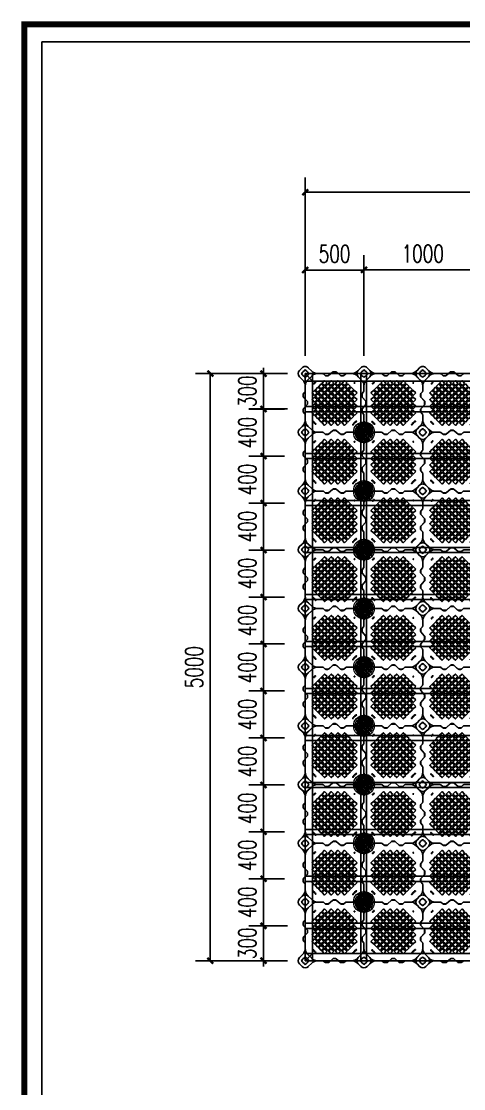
# Model space of a CAD drawing. Extents: x 120685 to 139536, y 100334 to 144511.
# Drawn here: x 120685 to 124447, y 135422 to 144511 of the extents above; entities that cross this region are included whole.
import ezdxf

# ---------------------------------------------------------------- set-up
doc = ezdxf.new("R2010")
doc.units = 0
doc.header["$LTSCALE"] = 1000
doc.header["$MEASUREMENT"] = 0
for name, color, linetype in [('PUB_DIM', 3, 'Continuous'), ('W-FLOAT_BOWL浮筒', 253, 'Continuous'), ('W-STEEL_FRAME钢架', 3, 'Continuous'), ('短销钉', 253, 'Continuous')]:
    doc.layers.add(name, color=color, linetype=linetype)
doc.styles.add('_TCH_DIM_T3', font='SIMPLEX', dxfattribs={"width": 0.705882, "bigfont": 'GBCBIG'})
doc.dimstyles.new('_TCH_ARCH&&50', dxfattribs={"dimtxt": 148.75, "dimasz": 50, "dimexe": 125, "dimexo": 150, "dimgap": 63.125, "dimtad": 1, "dimdec": 0, "dimzin": 0, "dimdsep": 46, "dimtxsty": '_TCH_DIM_T3', "dimblk": 'ARCHTICK', "dimcen": 0.09, "dimclrt": 7, "dimazin": 2, "dimtfac": 1, "dimtdec": 0, "dimtix": 1, "dimtmove": 2, "dimatfit": 3, "dimfxl": 0, "dimtolj": 1, "dimtzin": 0, "dimarcsym": 0})

# ---------------------------------------------------------------- blocks, each defined once
blk = doc.blocks.new('*U11')
at = {"layer": 'W-STEEL_FRAME钢架', "color": 1}
blk.add_lwpolyline([(-2497.7, -21.5), (2502.3, -21.5), (2502.3, 21.5), (-2497.7, 21.5)], close=True, dxfattribs=at)
blk = doc.blocks.new('*U12')
at = {"color": 0, "linetype": 'ByBlock', "lineweight": -2, "transparency": 16777216}
for p in [(0, 0), (0, -400), (0, -800), (0, -1200), (0, -1600), (0, -2000), (0, -2400), (0, -2800), (0, -3200), (0, -3600), (0, -4000), (0, -4400)]:
    blk.add_blockref('*U11', p, dxfattribs=at)
blk = doc.blocks.new('dsm2')
at = {"color": 251, "lineweight": 5}
for p, q in [((-77.5, 0.3), (-0.3, 77.5)), ((-76.4, -12.8), (12.8, 76.4)), ((-58.2, -51.2), (51.2, 58.2)), ((-51.2, -58.2), (58.2, 51.2)), ((-12.8, -76.4), (76.4, 12.8)), ((0.3, -77.5), (77.5, -0.3))]:
    blk.add_line(p, q, dxfattribs=at)
for centre, radius in [((0, 0), 89), ((-71.8, 14.5), 2.5), ((-65.4, 20.9), 2.5), ((-64, 32.2), 2.5), ((-59, 27.2), 2.5), ((-57.6, 38.5), 2.5), ((-56.2, -1.1), 2.5), ((-52.7, 33.6), 2.5), ((-51.3, 44.9), 2.5), ((-49.9, 5.3), 2.5), ((-46.3, 40), 2.5), ((-44.9, 51.3), 2.5), ((-44.9, 0.4), 2.5), ((-43.5, 11.7), 2.5), ((-40, 46.3), 2.5), ((-38.5, 57.6), 2.5), ((-38.5, 6.7), 2.5), ((-37.1, 18), 2.5), ((-33.6, 52.7), 2.5), ((-32.2, 64), 2.5), ((-32.2, 13.1), 2.5), ((-30.8, 24.4), 2.5), ((-27.2, 59), 2.5), ((-25.8, 19.4), 2.5), ((-24.4, 30.8), 2.5), ((-22.3, 3.2), 2.5), ((-20.9, 65.4), 2.5), ((-19.4, 25.8), 2.5), ((-18, 37.1), 2.5), ((-17.3, -1.8), 2.5), ((-15.9, 9.5), 2.5), ((-14.5, 71.8), 2.5), ((-13.1, 32.2), 2.5), ((-11.7, 43.5), 2.5), ((-11, 4.6), 2.5), ((-9.5, 15.9), 2.5), ((-6.7, 38.5), 2.5), ((-4.6, 11), 2.5), ((0, 45), 6), ((-3.2, 22.3), 2.5), ((1.1, 56.2), 2.5), ((1.8, 17.3), 2.5), ((3.2, 28.6), 2.5), ((6, 51.3), 2.5), ((7.4, 62.6), 2.5), ((8.1, 23.7), 2.5), ((9.5, 35), 2.5), ((12.4, 57.6), 2.5), ((13.8, 68.9), 2.5), ((14.5, 30.1), 2.5), ((15.9, 41.4), 2.5), ((17.3, 1.8), 2.5), ((18.7, 64), 2.5), ((20.9, 36.4), 2.5), ((22.3, 47.7), 2.5), ((23.7, 8.1), 2.5), ((27.2, 42.8), 2.5), ((28.6, 54.1), 2.5), ((28.6, 3.2), 2.5), ((30.1, 14.5), 2.5), ((33.6, 49.1), 2.5), ((35, 60.5), 2.5), ((35, 9.5), 2.5), ((36.4, 20.9), 2.5), ((40, 55.5), 2.5), ((41.4, 15.9), 2.5), ((42.8, 27.2), 2.5), ((44.9, -0.4), 2.5), ((47.7, 22.3), 2.5), ((49.1, 33.6), 2.5), ((51.3, 6), 2.5), ((54.1, 28.6), 2.5), ((55.5, 40), 2.5), ((56.2, 1.1), 2.5), ((57.6, 12.4), 2.5), ((60.5, 35), 2.5), ((62.6, 7.4), 2.5), ((64, 18.7), 2.5), ((68.9, 13.8), 2.5), ((-68.9, -13.8), 2.5), ((-64, -18.7), 2.5), ((-62.6, -7.4), 2.5), ((-60.5, -35), 2.5), ((-57.6, -12.4), 2.5), ((-55.5, -40), 2.5), ((-54.1, -28.6), 2.5), ((-51.3, -6), 2.5), ((-49.1, -33.6), 2.5), ((-47.7, -22.3), 2.5), ((-42.8, -27.2), 2.5), ((-41.4, -15.9), 2.5), ((-40, -55.5), 2.5), ((-36.4, -20.9), 2.5), ((-35, -9.5), 2.5), ((-35, -60.5), 2.5), ((-33.6, -49.1), 2.5), ((-30.1, -14.5), 2.5), ((-28.6, -3.2), 2.5), ((-28.6, -54.1), 2.5), ((-27.2, -42.8), 2.5), ((-23.7, -8.1), 2.5), ((-22.3, -47.7), 2.5), ((-20.9, -36.4), 2.5), ((-18.7, -64), 2.5), ((-15.9, -41.4), 2.5), ((-14.5, -30.1), 2.5), ((-13.8, -68.9), 2.5), ((-12.4, -57.6), 2.5), ((-9.5, -35), 2.5), ((-8.1, -23.7), 2.5), ((-7.4, -62.6), 2.5), ((-6, -51.3), 2.5), ((0, -45), 6), ((-3.2, -28.6), 2.5), ((-1.8, -17.3), 2.5), ((-1.1, -56.2), 2.5), ((3.2, -22.3), 2.5), ((4.6, -11), 2.5), ((6.7, -38.5), 2.5), ((9.5, -15.9), 2.5), ((11, -4.6), 2.5), ((11.7, -43.5), 2.5), ((13.1, -32.2), 2.5), ((14.5, -71.8), 2.5), ((15.9, -9.5), 2.5), ((18, -37.1), 2.5), ((19.4, -25.8), 2.5), ((20.9, -65.4), 2.5), ((22.3, -3.2), 2.5), ((24.4, -30.8), 2.5), ((25.8, -19.4), 2.5), ((27.2, -59), 2.5), ((30.8, -24.4), 2.5), ((32.2, -13.1), 2.5), ((32.2, -64), 2.5), ((33.6, -52.7), 2.5), ((37.1, -18), 2.5), ((38.5, -6.7), 2.5), ((38.5, -57.6), 2.5), ((40, -46.3), 2.5), ((43.5, -11.7), 2.5), ((44.9, -51.3), 2.5), ((46.3, -40), 2.5), ((49.9, -5.3), 2.5), ((51.3, -44.9), 2.5), ((52.7, -33.6), 2.5), ((57.6, -38.5), 2.5), ((59, -27.2), 2.5), ((64, -32.2), 2.5), ((65.4, -20.9), 2.5), ((71.8, -14.5), 2.5)]:
    blk.add_circle(centre, radius, dxfattribs=at)
for centre, radius, start, end in [((0, 0), 77.5, 90.20868, 179.79132), ((-5.3, 49.9), 2.5, 9.98859, 265.11194), ((0, 0), 77.5, 48.69907, 80.49593), ((0, 0), 77.5, 9.50407, 41.30093), ((0, 0), 77.5, 189.50407, 221.30093), ((0, 0), 77.5, 228.69907, 260.49593), ((0, 0), 77.5, 270.20868, 359.79132), ((5.3, -49.9), 2.5, 189.98859, 85.11194)]:
    blk.add_arc(centre, radius, start, end, dxfattribs=at)
blk = doc.blocks.new('ds')
at = {"color": 6}
blk.add_lwpolyline([(-6.5, -3.8), (0, -7.5), (6.5, -3.8), (6.5, 3.8), (0, 7.5), (-6.5, 3.8)], close=True, dxfattribs=at)
at = {"color": 5, "lineweight": -3}
blk.add_circle((0, 0), 9, dxfattribs=at)
at = {"lineweight": -3}
blk.add_circle((0, 0), 4, dxfattribs=at)
at = {"color": 251, "lineweight": 5, "rotation": 90}
blk.add_blockref('dsm2', (0, 0), dxfattribs=at)
blk = doc.blocks.new('*U29')
at = {"layer": '短销钉'}
blk.add_blockref('ds', (0, 0), dxfattribs=at)
blk = doc.blocks.new('*U30')
at = {"color": 0, "linetype": 'ByBlock', "lineweight": -2, "transparency": 16777216}
for p in [(0, 0), (1000, 0), (2000, 0), (3000, 0), (4000, 0), (0, -500), (1000, -500), (2000, -500), (3000, -500), (4000, -500), (0, -1000), (1000, -1000), (2000, -1000), (3000, -1000), (4000, -1000), (0, -1500), (1000, -1500), (2000, -1500), (3000, -1500), (4000, -1500), (0, -2000), (1000, -2000), (2000, -2000), (3000, -2000), (4000, -2000), (0, -2500), (1000, -2500), (2000, -2500), (3000, -2500), (4000, -2500), (0, -3000), (1000, -3000), (2000, -3000), (3000, -3000), (4000, -3000), (0, -3500), (1000, -3500), (2000, -3500), (3000, -3500), (4000, -3500), (0, -4000), (1000, -4000), (2000, -4000), (3000, -4000), (4000, -4000)]:
    blk.add_blockref('*U29', p, dxfattribs=at)
blk = doc.blocks.new('旗华浮筒')
at = {"layer": 'W-FLOAT_BOWL浮筒'}
for p, q in [((-548.8, 526.9), (-526.9, 548.8)), ((-473.2, 548.8), (-444.8, 520.5)), ((-26.8, 548.8), (-55.2, 520.5)), ((26.9, 548.8), (48.8, 526.9)), ((-548.8, 473.2), (-520.5, 444.8)), ((-479.5, 444.8), (-444.8, 479.5)), ((-395.4, 500), (-351.5, 500)), ((-332.9, 513.4), (-344.7, 502.6)), ((-303.9, 516), (-326.1, 516)), ((-297.1, 513.4), (-264.4, 483.6)), ((-257.6, 481), (-242.4, 481)), ((-202.9, 513.4), (-235.6, 483.6)), ((-196.1, 516), (-173.9, 516)), ((-167.1, 513.4), (-155.3, 502.6)), ((-148.5, 500), (-104.7, 500)), ((-20.5, 444.8), (-55.2, 479.5)), ((48.8, 473.2), (20.5, 444.8)), ((-500, 351.5), (-500, 395.4)), ((0, 351.3), (0, 395.4)), ((-516, 303.9), (-516, 326.1)), ((-513.4, 332.9), (-502.6, 344.7)), ((-513.4, 297.1), (-483.6, 264.4)), ((-19, 307.4), (-19, 322.6)), ((-16.4, 329.4), (-2.6, 344.5)), ((-16.4, 300.6), (13.4, 267.9)), ((-516, 196.1), (-516, 173.9)), ((-513.4, 202.9), (-483.6, 235.6)), ((-481, 242.4), (-481, 257.6)), ((-19, 192.6), (-19, 177.4)), ((-16.4, 199.4), (13.4, 232.1)), ((16, 238.9), (16, 261.1)), ((-513.4, 167.1), (-502.6, 155.3)), ((-500, 104.7), (-500, 148.5)), ((-16.4, 170.6), (-2.6, 155.5)), ((0, 104.7), (0, 148.7)), ((-548.8, 26.8), (-520.5, 55.2)), ((-444.8, 20.5), (-479.5, 55.2)), ((-395.4, 0), (-351.3, 0)), ((-329.4, 16.4), (-344.5, 2.6)), ((-307.4, 19), (-322.6, 19)), ((-300.6, 16.4), (-267.9, -13.4)), ((-199.4, 16.4), (-232.1, -13.4)), ((-192.6, 19), (-177.4, 19)), ((-170.6, 16.4), (-155.5, 2.6)), ((-148.7, 0), (-104.7, 0)), ((-55.2, 20.5), (-20.5, 55.2)), ((48.8, 26.8), (20.5, 55.2)), ((-526.9, -48.8), (-548.8, -26.9)), ((-473.2, -48.8), (-444.8, -20.5)), ((-261.1, -16), (-238.9, -16)), ((-26.8, -48.8), (-55.2, -20.5)), ((48.8, -26.9), (26.9, -48.8))]:
    blk.add_line(p, q, dxfattribs=at)
for points in [[(-391.4, 341.9), (-370.2, 363.1), (-391.4, 384.4), (-412.6, 363.1)], [(-363.1, 370.2), (-341.9, 391.4), (-363.1, 412.6), (-384.4, 391.4)], [(-334.9, 398.5), (-313.6, 419.7), (-334.9, 440.9), (-356.1, 419.7)], [(-334.9, 341.9), (-313.6, 363.1), (-334.9, 384.4), (-356.1, 363.1)], [(-306.6, 370.2), (-285.4, 391.4), (-306.6, 412.6), (-327.8, 391.4)], [(-278.3, 398.5), (-257.1, 419.7), (-278.3, 440.9), (-299.5, 419.7)], [(-278.3, 341.9), (-257.1, 363.1), (-278.3, 384.4), (-299.5, 363.1)], [(-250, 370.2), (-228.8, 391.4), (-250, 412.6), (-271.2, 391.4)], [(-221.7, 398.5), (-200.5, 419.7), (-221.7, 440.9), (-242.9, 419.7)], [(-221.7, 341.9), (-200.5, 363.1), (-221.7, 384.4), (-242.9, 363.1)], [(-193.4, 370.2), (-172.2, 391.4), (-193.4, 412.6), (-214.6, 391.4)], [(-165.1, 398.5), (-143.9, 419.7), (-165.1, 440.9), (-186.4, 419.7)], [(-165.1, 341.9), (-143.9, 363.1), (-165.1, 384.4), (-186.4, 363.1)], [(-136.9, 370.2), (-115.6, 391.4), (-136.9, 412.6), (-158.1, 391.4)], [(-108.6, 341.9), (-87.4, 363.1), (-108.6, 384.4), (-129.8, 363.1)], [(-419.7, 313.6), (-398.5, 334.9), (-419.7, 356.1), (-440.9, 334.9)], [(-419.7, 257.1), (-398.5, 278.3), (-419.7, 299.5), (-440.9, 278.3)], [(-391.4, 285.4), (-370.2, 306.6), (-391.4, 327.8), (-412.6, 306.6)], [(-363.1, 313.6), (-341.9, 334.9), (-363.1, 356.1), (-384.4, 334.9)], [(-363.1, 257.1), (-341.9, 278.3), (-363.1, 299.5), (-384.4, 278.3)], [(-334.9, 285.4), (-313.6, 306.6), (-334.9, 327.8), (-356.1, 306.6)], [(-306.6, 313.6), (-285.4, 334.9), (-306.6, 356.1), (-327.8, 334.9)], [(-306.6, 257.1), (-285.4, 278.3), (-306.6, 299.5), (-327.8, 278.3)], [(-278.3, 285.4), (-257.1, 306.6), (-278.3, 327.8), (-299.5, 306.6)], [(-250, 313.6), (-228.8, 334.9), (-250, 356.1), (-271.2, 334.9)], [(-250, 257.1), (-228.8, 278.3), (-250, 299.5), (-271.2, 278.3)], [(-221.7, 285.4), (-200.5, 306.6), (-221.7, 327.8), (-242.9, 306.6)], [(-193.4, 313.6), (-172.2, 334.9), (-193.4, 356.1), (-214.6, 334.9)], [(-193.4, 257.1), (-172.2, 278.3), (-193.4, 299.5), (-214.6, 278.3)], [(-165.1, 285.4), (-143.9, 306.6), (-165.1, 327.8), (-186.4, 306.6)], [(-136.9, 313.6), (-115.6, 334.9), (-136.9, 356.1), (-158.1, 334.9)], [(-136.9, 257.1), (-115.6, 278.3), (-136.9, 299.5), (-158.1, 278.3)], [(-108.6, 285.4), (-87.4, 306.6), (-108.6, 327.8), (-129.8, 306.6)], [(-80.3, 313.6), (-59.1, 334.9), (-80.3, 356.1), (-101.5, 334.9)], [(-80.3, 257.1), (-59.1, 278.3), (-80.3, 299.5), (-101.5, 278.3)], [(-419.7, 200.5), (-398.5, 221.7), (-419.7, 242.9), (-440.9, 221.7)], [(-419.7, 143.9), (-398.5, 165.1), (-419.7, 186.4), (-440.9, 165.1)], [(-391.4, 228.8), (-370.2, 250), (-391.4, 271.2), (-412.6, 250)], [(-391.4, 172.2), (-370.2, 193.4), (-391.4, 214.6), (-412.6, 193.4)], [(-363.1, 200.5), (-341.9, 221.7), (-363.1, 242.9), (-384.4, 221.7)], [(-363.1, 143.9), (-341.9, 165.1), (-363.1, 186.4), (-384.4, 165.1)], [(-334.9, 228.8), (-313.6, 250), (-334.9, 271.2), (-356.1, 250)], [(-334.9, 172.2), (-313.6, 193.4), (-334.9, 214.6), (-356.1, 193.4)], [(-306.6, 200.5), (-285.4, 221.7), (-306.6, 242.9), (-327.8, 221.7)], [(-306.6, 143.9), (-285.4, 165.1), (-306.6, 186.4), (-327.8, 165.1)], [(-278.3, 228.8), (-257.1, 250), (-278.3, 271.2), (-299.5, 250)], [(-278.3, 172.2), (-257.1, 193.4), (-278.3, 214.6), (-299.5, 193.4)], [(-250, 200.5), (-228.8, 221.7), (-250, 242.9), (-271.2, 221.7)], [(-250, 143.9), (-228.8, 165.1), (-250, 186.4), (-271.2, 165.1)], [(-221.7, 228.8), (-200.5, 250), (-221.7, 271.2), (-242.9, 250)], [(-221.7, 172.2), (-200.5, 193.4), (-221.7, 214.6), (-242.9, 193.4)], [(-193.4, 200.5), (-172.2, 221.7), (-193.4, 242.9), (-214.6, 221.7)], [(-193.4, 143.9), (-172.2, 165.1), (-193.4, 186.4), (-214.6, 165.1)], [(-165.1, 228.8), (-143.9, 250), (-165.1, 271.2), (-186.4, 250)], [(-165.1, 172.2), (-143.9, 193.4), (-165.1, 214.6), (-186.4, 193.4)], [(-136.9, 200.5), (-115.6, 221.7), (-136.9, 242.9), (-158.1, 221.7)], [(-136.9, 143.9), (-115.6, 165.1), (-136.9, 186.4), (-158.1, 165.1)], [(-108.6, 228.8), (-87.4, 250), (-108.6, 271.2), (-129.8, 250)], [(-108.6, 172.2), (-87.4, 193.4), (-108.6, 214.6), (-129.8, 193.4)], [(-80.3, 200.5), (-59.1, 221.7), (-80.3, 242.9), (-101.5, 221.7)], [(-80.3, 143.9), (-59.1, 165.1), (-80.3, 186.4), (-101.5, 165.1)], [(-391.4, 115.6), (-370.2, 136.9), (-391.4, 158.1), (-412.6, 136.9)], [(-363.1, 87.4), (-341.9, 108.6), (-363.1, 129.8), (-384.4, 108.6)], [(-334.9, 115.6), (-313.6, 136.9), (-334.9, 158.1), (-356.1, 136.9)], [(-334.9, 59.1), (-313.6, 80.3), (-334.9, 101.5), (-356.1, 80.3)], [(-306.6, 87.4), (-285.4, 108.6), (-306.6, 129.8), (-327.8, 108.6)], [(-278.3, 115.6), (-257.1, 136.9), (-278.3, 158.1), (-299.5, 136.9)], [(-278.3, 59.1), (-257.1, 80.3), (-278.3, 101.5), (-299.5, 80.3)], [(-250, 87.4), (-228.8, 108.6), (-250, 129.8), (-271.2, 108.6)], [(-221.7, 115.6), (-200.5, 136.9), (-221.7, 158.1), (-242.9, 136.9)], [(-221.7, 59.1), (-200.5, 80.3), (-221.7, 101.5), (-242.9, 80.3)], [(-193.4, 87.4), (-172.2, 108.6), (-193.4, 129.8), (-214.6, 108.6)], [(-165.1, 115.6), (-143.9, 136.9), (-165.1, 158.1), (-186.4, 136.9)], [(-165.1, 59.1), (-143.9, 80.3), (-165.1, 101.5), (-186.4, 80.3)], [(-136.9, 87.4), (-115.6, 108.6), (-136.9, 129.8), (-158.1, 108.6)], [(-108.6, 115.6), (-87.4, 136.9), (-108.6, 158.1), (-129.8, 136.9)]]:
    blk.add_lwpolyline(points, close=True, dxfattribs=at)
for centre in [(-429.4, 411), (-419.7, 419.7), (-411, 429.4), (-84.8, 424.4), (-75.6, 415.2), (-434.7, 92.9), (-424.4, 84.8), (-415.2, 75.6), (-407.1, 65.3), (-80.3, 80.3)]:
    blk.add_circle(centre, 3.5, dxfattribs=at)
for centre, radius, start, end in [((-500, 522), 38, 45, 135), ((0, 522), 38, 45, 135), ((-522, 500), 38, 135, 225), ((-524, 500), 7, 90, 270), ((-500, 500), 25, 106.2602, 163.7398), ((-500, 500), 25, 196.2602, 253.7398), ((-500, 524), 7, 0, 180), ((-500, 476), 7, 180, 0), ((-500, 500), 25, 16.2602, 73.7398), ((-500, 500), 25, 286.2602, 343.7398), ((-476, 500), 7, 270, 90), ((-395.3, 570), 70, 225, 270), ((-395.3, 430), 70, 90, 135), ((-351.5, 510), 10, 270, 312.27369), ((-326.1, 506), 10, 90, 132.27369), ((-303.9, 506), 10, 47.72631, 90), ((-257.6, 491), 10, 227.72631, 270), ((-242.4, 491), 10, 270, 312.27369), ((-196.1, 506), 10, 90, 132.27369), ((-173.9, 506), 10, 47.72631, 90), ((-148.5, 510), 10, 227.72631, 270), ((-104.7, 570), 70, 270, 315), ((-104.7, 430), 70, 45, 90), ((-24, 500), 7, 90, 270), ((0, 500), 25, 106.2602, 163.7398), ((0, 500), 25, 196.2602, 253.7398), ((0, 524), 7, 0, 180), ((0, 476), 7, 180, 0), ((0, 500), 25, 16.2602, 73.7398), ((0, 500), 25, 286.2602, 343.7398), ((24, 500), 7, 270, 90), ((22, 500), 38, 315, 45), ((-570, 395.3), 70, 0, 45), ((-430, 395.3), 70, 135, 180), ((-70, 395.3), 70, 0, 45), ((70, 395.3), 70, 135, 180), ((-506, 326.1), 10, 137.72631, 180), ((-506, 303.9), 10, 180, 222.27369), ((-510, 351.5), 10, 317.72631, 0), ((-9, 322.6), 10, 137.72631, 180), ((-9, 307.4), 10, 180, 222.27369), ((-10, 351.3), 10, 317.72631, 0), ((-506, 196.1), 10, 137.72631, 180), ((-491, 257.6), 10, 0, 42.27369), ((-491, 242.4), 10, 317.72631, 0), ((-9, 192.6), 10, 137.72631, 180), ((6, 261.1), 10, 0, 42.27369), ((6, 238.9), 10, 317.72631, 0), ((-570, 104.7), 70, 315, 0), ((-506, 173.9), 10, 180, 222.27369), ((-510, 148.5), 10, 0, 42.27369), ((-430, 104.7), 70, 180, 225), ((-70, 104.7), 70, 315, 0), ((-9, 177.4), 10, 180, 222.27369), ((-10, 148.7), 10, 0, 42.27369), ((70, 104.7), 70, 180, 225), ((-522, 0), 38, 135, 225), ((-524, 0), 7, 90, 270), ((-500, 0), 25, 106.2602, 163.7398), ((-500, 24), 7, 0, 180), ((-500, 0), 25, 16.2602, 73.7398), ((-476, 0), 7, 270, 90), ((-395.3, 70), 70, 225, 270), ((-395.3, -70), 70, 90, 135), ((-351.3, 10), 10, 270, 312.27369), ((-322.6, 9), 10, 90, 132.27369), ((-307.4, 9), 10, 47.72631, 90), ((-192.6, 9), 10, 90, 132.27369), ((-177.4, 9), 10, 47.72631, 90), ((-148.7, 10), 10, 227.72631, 270), ((-104.7, 70), 70, 270, 315), ((-104.7, -70), 70, 45, 90), ((-24, 0), 7, 90, 270), ((0, 0), 25, 106.2602, 163.7398), ((0, 24), 7, 0, 180), ((0, 0), 25, 16.2602, 73.7398), ((24, 0), 7, 270, 90), ((22, 0), 38, 315, 45), ((-500, -22), 38, 225, 315), ((-500, 0), 25, 196.2602, 253.7398), ((-500, -24), 7, 180, 0), ((-500, 0), 25, 286.2602, 343.7398), ((-261.1, -6), 10, 227.72631, 270), ((-238.9, -6), 10, 270, 312.27369), ((0, -22), 38, 225, 315), ((0, 0), 25, 196.2602, 253.7398), ((0, -24), 7, 180, 0), ((0, 0), 25, 286.2602, 343.7398)]:
    blk.add_arc(centre, radius, start, end, dxfattribs=at)
blk = doc.blocks.new('_ArchTick')
at = {"color": 0, "linetype": 'ByBlock', "const_width": 0.4}
blk.add_lwpolyline([(-0.5, -0.5), (0.5, 0.5)], dxfattribs=at)
blk = doc.blocks.new('*D55')
at = {"layer": 'Defpoints', "color": 0, "transparency": 16777216}
for p in [(124599, 142395.6), (123599, 141511.3), (124599, 141511.3)]:
    blk.add_point(p, dxfattribs=at)
at = {"layer": 'PUB_DIM', "color": 0, "lineweight": -2, "transparency": 16777216}
for p, q in [((123599, 141661.3), (123599, 142520.6)), ((124599, 141661.3), (124599, 142520.6)), ((123599, 142395.6), (124599, 142395.6))]:
    blk.add_line(p, q, dxfattribs=at)
at = {"layer": 'PUB_DIM', "color": 0, "lineweight": -2, "transparency": 16777216, "xscale": 50, "yscale": 50, "zscale": 50, "rotation": 180}
blk.add_blockref('_ArchTick', (123599, 142395.6), dxfattribs=at)
at = {"layer": 'PUB_DIM', "color": 0, "lineweight": -2, "transparency": 16777216, "xscale": 50, "yscale": 50, "zscale": 50}
blk.add_blockref('_ArchTick', (124599, 142395.6), dxfattribs=at)
at = {"layer": 'PUB_DIM', "color": 7, "transparency": 16777216, "insert": (124099, 142533.1), "char_height": 148.75, "attachment_point": 5, "style": '_TCH_DIM_T3'}
blk.add_mtext('\\A1;1000', dxfattribs=at)
blk = doc.blocks.new('*D98')
at = {"layer": 'Defpoints', "color": 0, "transparency": 16777216}
for p in [(123599, 142393.2), (123099, 141511.3), (123599, 141511.3)]:
    blk.add_point(p, dxfattribs=at)
at = {"layer": 'PUB_DIM', "color": 0, "lineweight": -2, "transparency": 16777216}
for p, q in [((123099, 141661.3), (123099, 142518.2)), ((123599, 141661.3), (123599, 142518.2)), ((123099, 142393.2), (123599, 142393.2))]:
    blk.add_line(p, q, dxfattribs=at)
at = {"layer": 'PUB_DIM', "color": 0, "lineweight": -2, "transparency": 16777216, "xscale": 50, "yscale": 50, "zscale": 50, "rotation": 180}
blk.add_blockref('_ArchTick', (123099, 142393.2), dxfattribs=at)
at = {"layer": 'PUB_DIM', "color": 0, "lineweight": -2, "transparency": 16777216, "xscale": 50, "yscale": 50, "zscale": 50}
blk.add_blockref('_ArchTick', (123599, 142393.2), dxfattribs=at)
at = {"layer": 'PUB_DIM', "color": 7, "transparency": 16777216, "insert": (123349, 142530.7), "char_height": 148.75, "attachment_point": 5, "style": '_TCH_DIM_T3'}
blk.add_mtext('\\A1;500', dxfattribs=at)
blk = doc.blocks.new('*D128')
at = {"layer": 'Defpoints', "color": 0, "transparency": 16777216}
for p in [(122291.8, 141511.2), (123099, 141511.2), (123099, 136511.3)]:
    blk.add_point(p, dxfattribs=at)
at = {"layer": 'PUB_DIM', "color": 0, "lineweight": -2, "transparency": 16777216}
for p, q in [((122949, 141511.2), (122166.8, 141511.2)), ((122291.8, 136511.3), (122291.8, 141511.2)), ((122949, 136511.3), (122166.8, 136511.3))]:
    blk.add_line(p, q, dxfattribs=at)
at = {"layer": 'PUB_DIM', "color": 0, "lineweight": -2, "transparency": 16777216, "xscale": 50, "yscale": 50, "zscale": 50}
for p, rotation in [((122291.8, 141511.2), 90), ((122291.8, 136511.3), 270)]:
    blk.add_blockref('_ArchTick', p, dxfattribs=dict(at, rotation=rotation))
at = {"layer": 'PUB_DIM', "color": 7, "transparency": 16777216, "insert": (122154.3, 139011.2), "char_height": 148.75, "attachment_point": 5, "rotation": 90, "style": '_TCH_DIM_T3'}
blk.add_mtext('\\A1;5000', dxfattribs=at)
blk = doc.blocks.new('*D145')
at = {"layer": 'Defpoints', "color": 0, "transparency": 16777216}
for p in [(128099, 143056), (123099, 141511.3), (128099, 141511.2)]:
    blk.add_point(p, dxfattribs=at)
at = {"layer": 'PUB_DIM', "color": 0, "lineweight": -2, "transparency": 16777216}
for p, q in [((123099, 141661.3), (123099, 143181.1)), ((128099, 141661.2), (128099, 143181)), ((123099, 143056.1), (128099, 143056))]:
    blk.add_line(p, q, dxfattribs=at)
at = {"layer": 'PUB_DIM', "color": 0, "lineweight": -2, "transparency": 16777216, "xscale": 50, "yscale": 50, "zscale": 50}
for p, rotation in [((123099, 143056.1), 179.9981873494583), ((128099, 143056), 359.9981873494583)]:
    blk.add_blockref('_ArchTick', p, dxfattribs=dict(at, rotation=rotation))
at = {"layer": 'PUB_DIM', "color": 7, "transparency": 16777216, "insert": (125599, 143193.6), "char_height": 148.75, "attachment_point": 5, "rotation": 359.99819, "style": '_TCH_DIM_T3'}
blk.add_mtext('\\A1;5000', dxfattribs=at)
blk = doc.blocks.new('*D146')
at = {"layer": 'Defpoints', "color": 0, "transparency": 16777216}
for p in [(122744, 136808.3), (123099, 136808.3), (123099, 136511.3)]:
    blk.add_point(p, dxfattribs=at)
at = {"layer": 'PUB_DIM', "color": 0, "lineweight": -2, "transparency": 16777216}
for p, q in [((122949, 136808.3), (122619, 136808.3)), ((122744, 136808.3), (122744, 136858.3)), ((122744, 136511.3), (122744, 136808.3)), ((122949, 136511.3), (122619, 136511.3)), ((122744, 136511.3), (122744, 136461.3))]:
    blk.add_line(p, q, dxfattribs=at)
at = {"layer": 'PUB_DIM', "color": 0, "lineweight": -2, "transparency": 16777216, "xscale": 50, "yscale": 50, "zscale": 50}
for p, rotation in [((122744, 136808.3), 270), ((122744, 136511.3), 90)]:
    blk.add_blockref('_ArchTick', p, dxfattribs=dict(at, rotation=rotation))
at = {"layer": 'PUB_DIM', "color": 7, "transparency": 16777216, "insert": (122606.5, 136659.8), "char_height": 148.75, "attachment_point": 5, "rotation": 90, "style": '_TCH_DIM_T3'}
blk.add_mtext('\\A1;300', dxfattribs=at)
blk = doc.blocks.new('*D147')
at = {"layer": 'Defpoints', "color": 0, "transparency": 16777216}
for p in [(122744.9, 141511.3), (123099, 141511.3), (123099, 141210.2)]:
    blk.add_point(p, dxfattribs=at)
at = {"layer": 'PUB_DIM', "color": 0, "lineweight": -2, "transparency": 16777216}
for p, q in [((122744.9, 141511.3), (122744.9, 141561.3)), ((122949, 141511.3), (122619.9, 141511.3)), ((122744.9, 141210.2), (122744.9, 141511.3)), ((122949, 141210.2), (122619.9, 141210.2)), ((122744.9, 141210.2), (122744.9, 141160.2))]:
    blk.add_line(p, q, dxfattribs=at)
at = {"layer": 'PUB_DIM', "color": 0, "lineweight": -2, "transparency": 16777216, "xscale": 50, "yscale": 50, "zscale": 50}
for p, rotation in [((122744.9, 141511.3), 270), ((122744.9, 141210.2), 90)]:
    blk.add_blockref('_ArchTick', p, dxfattribs=dict(at, rotation=rotation))
at = {"layer": 'PUB_DIM', "color": 7, "transparency": 16777216, "insert": (122607.4, 141360.8), "char_height": 148.75, "attachment_point": 5, "rotation": 90, "style": '_TCH_DIM_T3'}
blk.add_mtext('\\A1;300', dxfattribs=at)
blk = doc.blocks.new('*D148')
at = {"layer": 'Defpoints', "color": 0, "transparency": 16777216}
for p in [(122744.9, 141208.6), (123071.7, 141208.6), (123071.7, 140808.6)]:
    blk.add_point(p, dxfattribs=at)
at = {"layer": 'PUB_DIM', "color": 0, "lineweight": -2, "transparency": 16777216}
for p, q in [((122921.7, 141208.6), (122619.9, 141208.6)), ((122744.9, 140808.6), (122744.9, 141208.6)), ((122921.7, 140808.6), (122619.9, 140808.6))]:
    blk.add_line(p, q, dxfattribs=at)
at = {"layer": 'PUB_DIM', "color": 0, "lineweight": -2, "transparency": 16777216, "xscale": 50, "yscale": 50, "zscale": 50}
for p, rotation in [((122744.9, 141208.6), 90), ((122744.9, 140808.6), 270)]:
    blk.add_blockref('_ArchTick', p, dxfattribs=dict(at, rotation=rotation))
at = {"layer": 'PUB_DIM', "color": 7, "transparency": 16777216, "insert": (122607.4, 141008.6), "char_height": 148.75, "attachment_point": 5, "rotation": 90, "style": '_TCH_DIM_T3'}
blk.add_mtext('\\A1;400', dxfattribs=at)
blk = doc.blocks.new('*D149')
at = {"layer": 'Defpoints', "color": 0, "transparency": 16777216}
for p in [(122744.9, 140808.6), (123071.7, 140808.6), (123071.7, 140408.6)]:
    blk.add_point(p, dxfattribs=at)
at = {"layer": 'PUB_DIM', "color": 0, "lineweight": -2, "transparency": 16777216}
for p, q in [((122921.7, 140808.6), (122619.9, 140808.6)), ((122744.9, 140408.6), (122744.9, 140808.6)), ((122921.7, 140408.6), (122619.9, 140408.6))]:
    blk.add_line(p, q, dxfattribs=at)
at = {"layer": 'PUB_DIM', "color": 0, "lineweight": -2, "transparency": 16777216, "xscale": 50, "yscale": 50, "zscale": 50}
for p, rotation in [((122744.9, 140808.6), 90), ((122744.9, 140408.6), 270)]:
    blk.add_blockref('_ArchTick', p, dxfattribs=dict(at, rotation=rotation))
at = {"layer": 'PUB_DIM', "color": 7, "transparency": 16777216, "insert": (122607.4, 140608.6), "char_height": 148.75, "attachment_point": 5, "rotation": 90, "style": '_TCH_DIM_T3'}
blk.add_mtext('\\A1;400', dxfattribs=at)
blk = doc.blocks.new('*D150')
at = {"layer": 'Defpoints', "color": 0, "transparency": 16777216}
for p in [(122744.9, 140408.6), (123071.7, 140408.6), (123071.7, 140008.6)]:
    blk.add_point(p, dxfattribs=at)
at = {"layer": 'PUB_DIM', "color": 0, "lineweight": -2, "transparency": 16777216}
for p, q in [((122921.7, 140408.6), (122619.9, 140408.6)), ((122744.9, 140008.6), (122744.9, 140408.6)), ((122921.7, 140008.6), (122619.9, 140008.6))]:
    blk.add_line(p, q, dxfattribs=at)
at = {"layer": 'PUB_DIM', "color": 0, "lineweight": -2, "transparency": 16777216, "xscale": 50, "yscale": 50, "zscale": 50}
for p, rotation in [((122744.9, 140408.6), 90), ((122744.9, 140008.6), 270)]:
    blk.add_blockref('_ArchTick', p, dxfattribs=dict(at, rotation=rotation))
at = {"layer": 'PUB_DIM', "color": 7, "transparency": 16777216, "insert": (122607.4, 140208.6), "char_height": 148.75, "attachment_point": 5, "rotation": 90, "style": '_TCH_DIM_T3'}
blk.add_mtext('\\A1;400', dxfattribs=at)
blk = doc.blocks.new('*D151')
at = {"layer": 'Defpoints', "color": 0, "transparency": 16777216}
for p in [(122744.9, 140008.6), (123071.7, 140008.6), (123071.7, 139608.6)]:
    blk.add_point(p, dxfattribs=at)
at = {"layer": 'PUB_DIM', "color": 0, "lineweight": -2, "transparency": 16777216}
for p, q in [((122921.7, 140008.6), (122619.9, 140008.6)), ((122744.9, 139608.6), (122744.9, 140008.6)), ((122921.7, 139608.6), (122619.9, 139608.6))]:
    blk.add_line(p, q, dxfattribs=at)
at = {"layer": 'PUB_DIM', "color": 0, "lineweight": -2, "transparency": 16777216, "xscale": 50, "yscale": 50, "zscale": 50}
for p, rotation in [((122744.9, 140008.6), 90), ((122744.9, 139608.6), 270)]:
    blk.add_blockref('_ArchTick', p, dxfattribs=dict(at, rotation=rotation))
at = {"layer": 'PUB_DIM', "color": 7, "transparency": 16777216, "insert": (122607.4, 139808.6), "char_height": 148.75, "attachment_point": 5, "rotation": 90, "style": '_TCH_DIM_T3'}
blk.add_mtext('\\A1;400', dxfattribs=at)
blk = doc.blocks.new('*D152')
at = {"layer": 'Defpoints', "color": 0, "transparency": 16777216}
for p in [(122744.9, 139608.6), (123071.7, 139608.6), (123071.7, 139208.6)]:
    blk.add_point(p, dxfattribs=at)
at = {"layer": 'PUB_DIM', "color": 0, "lineweight": -2, "transparency": 16777216}
for p, q in [((122921.7, 139608.6), (122619.9, 139608.6)), ((122744.9, 139208.6), (122744.9, 139608.6)), ((122921.7, 139208.6), (122619.9, 139208.6))]:
    blk.add_line(p, q, dxfattribs=at)
at = {"layer": 'PUB_DIM', "color": 0, "lineweight": -2, "transparency": 16777216, "xscale": 50, "yscale": 50, "zscale": 50}
for p, rotation in [((122744.9, 139608.6), 90), ((122744.9, 139208.6), 270)]:
    blk.add_blockref('_ArchTick', p, dxfattribs=dict(at, rotation=rotation))
at = {"layer": 'PUB_DIM', "color": 7, "transparency": 16777216, "insert": (122607.4, 139408.6), "char_height": 148.75, "attachment_point": 5, "rotation": 90, "style": '_TCH_DIM_T3'}
blk.add_mtext('\\A1;400', dxfattribs=at)
blk = doc.blocks.new('*D153')
at = {"layer": 'Defpoints', "color": 0, "transparency": 16777216}
for p in [(122744.9, 139208.6), (123071.7, 139208.6), (123071.7, 138808.6)]:
    blk.add_point(p, dxfattribs=at)
at = {"layer": 'PUB_DIM', "color": 0, "lineweight": -2, "transparency": 16777216}
for p, q in [((122921.7, 139208.6), (122619.9, 139208.6)), ((122744.9, 138808.6), (122744.9, 139208.6)), ((122921.7, 138808.6), (122619.9, 138808.6))]:
    blk.add_line(p, q, dxfattribs=at)
at = {"layer": 'PUB_DIM', "color": 0, "lineweight": -2, "transparency": 16777216, "xscale": 50, "yscale": 50, "zscale": 50}
for p, rotation in [((122744.9, 139208.6), 90), ((122744.9, 138808.6), 270)]:
    blk.add_blockref('_ArchTick', p, dxfattribs=dict(at, rotation=rotation))
at = {"layer": 'PUB_DIM', "color": 7, "transparency": 16777216, "insert": (122607.4, 139008.6), "char_height": 148.75, "attachment_point": 5, "rotation": 90, "style": '_TCH_DIM_T3'}
blk.add_mtext('\\A1;400', dxfattribs=at)
blk = doc.blocks.new('*D154')
at = {"layer": 'Defpoints', "color": 0, "transparency": 16777216}
for p in [(122744.9, 138808.6), (123071.7, 138808.6), (123071.7, 138408.6)]:
    blk.add_point(p, dxfattribs=at)
at = {"layer": 'PUB_DIM', "color": 0, "lineweight": -2, "transparency": 16777216}
for p, q in [((122921.7, 138808.6), (122619.9, 138808.6)), ((122744.9, 138408.6), (122744.9, 138808.6)), ((122921.7, 138408.6), (122619.9, 138408.6))]:
    blk.add_line(p, q, dxfattribs=at)
at = {"layer": 'PUB_DIM', "color": 0, "lineweight": -2, "transparency": 16777216, "xscale": 50, "yscale": 50, "zscale": 50}
for p, rotation in [((122744.9, 138808.6), 90), ((122744.9, 138408.6), 270)]:
    blk.add_blockref('_ArchTick', p, dxfattribs=dict(at, rotation=rotation))
at = {"layer": 'PUB_DIM', "color": 7, "transparency": 16777216, "insert": (122607.4, 138608.6), "char_height": 148.75, "attachment_point": 5, "rotation": 90, "style": '_TCH_DIM_T3'}
blk.add_mtext('\\A1;400', dxfattribs=at)
blk = doc.blocks.new('*D155')
at = {"layer": 'Defpoints', "color": 0, "transparency": 16777216}
for p in [(122744.9, 138408.6), (123071.7, 138408.6), (123071.7, 138008.6)]:
    blk.add_point(p, dxfattribs=at)
at = {"layer": 'PUB_DIM', "color": 0, "lineweight": -2, "transparency": 16777216}
for p, q in [((122921.7, 138408.6), (122619.9, 138408.6)), ((122744.9, 138008.6), (122744.9, 138408.6)), ((122921.7, 138008.6), (122619.9, 138008.6))]:
    blk.add_line(p, q, dxfattribs=at)
at = {"layer": 'PUB_DIM', "color": 0, "lineweight": -2, "transparency": 16777216, "xscale": 50, "yscale": 50, "zscale": 50}
for p, rotation in [((122744.9, 138408.6), 90), ((122744.9, 138008.6), 270)]:
    blk.add_blockref('_ArchTick', p, dxfattribs=dict(at, rotation=rotation))
at = {"layer": 'PUB_DIM', "color": 7, "transparency": 16777216, "insert": (122607.4, 138208.6), "char_height": 148.75, "attachment_point": 5, "rotation": 90, "style": '_TCH_DIM_T3'}
blk.add_mtext('\\A1;400', dxfattribs=at)
blk = doc.blocks.new('*D156')
at = {"layer": 'Defpoints', "color": 0, "transparency": 16777216}
for p in [(122744.9, 138008.6), (123071.7, 138008.6), (123071.7, 137608.6)]:
    blk.add_point(p, dxfattribs=at)
at = {"layer": 'PUB_DIM', "color": 0, "lineweight": -2, "transparency": 16777216}
for p, q in [((122921.7, 138008.6), (122619.9, 138008.6)), ((122744.9, 137608.6), (122744.9, 138008.6)), ((122921.7, 137608.6), (122619.9, 137608.6))]:
    blk.add_line(p, q, dxfattribs=at)
at = {"layer": 'PUB_DIM', "color": 0, "lineweight": -2, "transparency": 16777216, "xscale": 50, "yscale": 50, "zscale": 50}
for p, rotation in [((122744.9, 138008.6), 90), ((122744.9, 137608.6), 270)]:
    blk.add_blockref('_ArchTick', p, dxfattribs=dict(at, rotation=rotation))
at = {"layer": 'PUB_DIM', "color": 7, "transparency": 16777216, "insert": (122607.4, 137808.6), "char_height": 148.75, "attachment_point": 5, "rotation": 90, "style": '_TCH_DIM_T3'}
blk.add_mtext('\\A1;400', dxfattribs=at)
blk = doc.blocks.new('*D157')
at = {"layer": 'Defpoints', "color": 0, "transparency": 16777216}
for p in [(122744.9, 137608.6), (123071.7, 137608.6), (123071.7, 137208.6)]:
    blk.add_point(p, dxfattribs=at)
at = {"layer": 'PUB_DIM', "color": 0, "lineweight": -2, "transparency": 16777216}
for p, q in [((122921.7, 137608.6), (122619.9, 137608.6)), ((122744.9, 137208.6), (122744.9, 137608.6)), ((122921.7, 137208.6), (122619.9, 137208.6))]:
    blk.add_line(p, q, dxfattribs=at)
at = {"layer": 'PUB_DIM', "color": 0, "lineweight": -2, "transparency": 16777216, "xscale": 50, "yscale": 50, "zscale": 50}
for p, rotation in [((122744.9, 137608.6), 90), ((122744.9, 137208.6), 270)]:
    blk.add_blockref('_ArchTick', p, dxfattribs=dict(at, rotation=rotation))
at = {"layer": 'PUB_DIM', "color": 7, "transparency": 16777216, "insert": (122607.4, 137408.6), "char_height": 148.75, "attachment_point": 5, "rotation": 90, "style": '_TCH_DIM_T3'}
blk.add_mtext('\\A1;400', dxfattribs=at)
blk = doc.blocks.new('*D158')
at = {"layer": 'Defpoints', "color": 0, "transparency": 16777216}
for p in [(122744.9, 137208.6), (123071.7, 137208.6), (123071.7, 136808.6)]:
    blk.add_point(p, dxfattribs=at)
at = {"layer": 'PUB_DIM', "color": 0, "lineweight": -2, "transparency": 16777216}
for p, q in [((122921.7, 137208.6), (122619.9, 137208.6)), ((122744.9, 136808.6), (122744.9, 137208.6)), ((122921.7, 136808.6), (122619.9, 136808.6))]:
    blk.add_line(p, q, dxfattribs=at)
at = {"layer": 'PUB_DIM', "color": 0, "lineweight": -2, "transparency": 16777216, "xscale": 50, "yscale": 50, "zscale": 50}
for p, rotation in [((122744.9, 137208.6), 90), ((122744.9, 136808.6), 270)]:
    blk.add_blockref('_ArchTick', p, dxfattribs=dict(at, rotation=rotation))
at = {"layer": 'PUB_DIM', "color": 7, "transparency": 16777216, "insert": (122607.4, 137008.6), "char_height": 148.75, "attachment_point": 5, "rotation": 90, "style": '_TCH_DIM_T3'}
blk.add_mtext('\\A1;400', dxfattribs=at)

msp = doc.modelspace()

# ---------------------------------------------------------------- linework, layer by layer
at = {"const_width": 50}
msp.add_lwpolyline([(120709.8, 144486), (139510.9, 144486), (139510.9, 129730.3), (120709.8, 129730.3)], close=True, dxfattribs=at)
msp.add_lwpolyline([(120859.8, 144336), (139360.9, 144336), (139360.9, 129880.3), (120859.8, 129880.3)], close=True)
at = {"color": 3}
for points in [[(123099, 141511.3), (123162.1, 141448)], [(123099, 136511.2), (123162.1, 136574.3)]]:
    msp.add_lwpolyline(points, dxfattribs=at)
for points in [[(123099, 141448), (128099, 141448), (128099, 141511.2), (123099, 141511.2)], [(123099, 141511.2), (123099, 136511.2), (123162.1, 136511.2), (123162.1, 141511.2)], [(123099, 136511.2), (128099, 136511.2), (128099, 136574.3), (123099, 136574.3)]]:
    msp.add_lwpolyline(points, close=True, dxfattribs=at)
at = {"color": 172}
msp.add_lwpolyline([(123572.6, 136511.2), (123620.6, 136511.2), (123620.6, 141511.2), (123572.6, 141511.2)], close=True, dxfattribs=at)

# ---------------------------------------------------------------- block references
for name, p in [('*U12', (125596.7, 141208.6)), ('*U30', (123599, 141011.3))]:
    msp.add_blockref(name, p)
at = {"layer": 'W-FLOAT_BOWL浮筒', "rotation": 90}
for p in [(123599, 141511.3), (124099, 141511.3), (124599, 141511.3), (123599, 141011.3), (124099, 141011.3), (124599, 141011.3), (123599, 140511.3), (124099, 140511.3), (124599, 140511.3), (123599, 140011.3), (124099, 140011.3), (124599, 140011.3), (123599, 139511.3), (124099, 139511.3), (124599, 139511.3), (123599, 139011.3), (124099, 139011.3), (124599, 139011.3), (123599, 138511.3), (124099, 138511.3), (124599, 138511.3), (123599, 138011.3), (124099, 138011.3), (124599, 138011.3), (123599, 137511.3), (124099, 137511.3), (124599, 137511.3), (123599, 137011.3), (124099, 137011.3), (124599, 137011.3)]:
    msp.add_blockref('旗华浮筒', p, dxfattribs=at)

# ---------------------------------------------------------------- dimensions: what is measured, and where the dimension line sits
at = {"layer": 'PUB_DIM'}
for p1, p2, distance, picture, middle in [((123099, 141511.3), (128099, 141511.2), 1544.8, '*D145', (125599, 143193.6)), ((123099, 141511.3), (123599, 141511.3), 881.9, '*D98', (123349, 142530.7)), ((123599, 141511.3), (124599, 141511.3), 884.3, '*D55', (124099, 142533.1)), ((123099, 136511.3), (123099, 141511.2), 807.1, '*D128', (122154.3, 139011.2)), ((123071.7, 140808.6), (123071.7, 141208.6), 326.7, '*D148', (122607.4, 141008.6)), ((123071.7, 140408.6), (123071.7, 140808.6), 326.7, '*D149', (122607.4, 140608.6)), ((123071.7, 140008.6), (123071.7, 140408.6), 326.7, '*D150', (122607.4, 140208.6)), ((123071.7, 139608.6), (123071.7, 140008.6), 326.7, '*D151', (122607.4, 139808.6)), ((123071.7, 139208.6), (123071.7, 139608.6), 326.7, '*D152', (122607.4, 139408.6)), ((123071.7, 138808.6), (123071.7, 139208.6), 326.7, '*D153', (122607.4, 139008.6)), ((123071.7, 138408.6), (123071.7, 138808.6), 326.7, '*D154', (122607.4, 138608.6)), ((123071.7, 138008.6), (123071.7, 138408.6), 326.7, '*D155', (122607.4, 138208.6)), ((123071.7, 137608.6), (123071.7, 138008.6), 326.7, '*D156', (122607.4, 137808.6)), ((123071.7, 137208.6), (123071.7, 137608.6), 326.7, '*D157', (122607.4, 137408.6)), ((123071.7, 136808.6), (123071.7, 137208.6), 326.7, '*D158', (122607.4, 137008.6))]:
    dim = msp.add_aligned_dim(p1=p1, p2=p2, distance=distance, dimstyle='_TCH_ARCH&&50', dxfattribs=at)
    dim.commit()
    dim.dimension.update_dxf_attribs({"geometry": picture, "text_midpoint": middle})
for p1, p2, distance, picture, middle in [((123099, 141210.2), (123099, 141511.3), 354, '*D147', (122607.4, 141360.8)), ((123099, 136511.3), (123099, 136808.3), 355, '*D146', (122606.5, 136659.8))]:
    dim = msp.add_aligned_dim(p1=p1, p2=p2, distance=distance, text='300', dimstyle='_TCH_ARCH&&50', dxfattribs=at)
    dim.commit()
    dim.dimension.update_dxf_attribs({"geometry": picture, "text_midpoint": middle})

doc.saveas('drawing.dxf')
